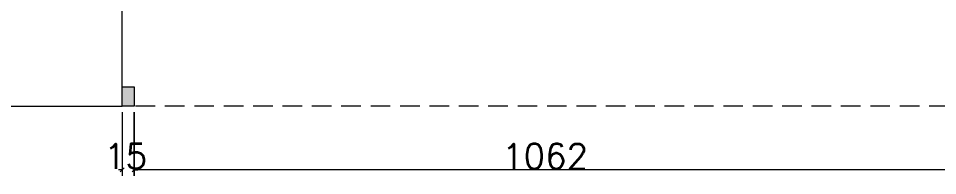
# Model space of a CAD drawing. Header units: metres. Extents: x 1 to 114, y -6 to 62.
# Drawn here: x 72.22 to 83.95, y 49.01 to 51.03 of the extents above; entities that cross this region are included whole.
import ezdxf

# ---------------------------------------------------------------- set-up
doc = ezdxf.new("R2010")
doc.units = ezdxf.units.M
doc.linetypes.add('IMPORT-DASHED2 _4_', pattern=[0.375, 0.25, -0.125])
for name, color, linetype, lineweight in [('ARQ-COTA-50', 7, 'Continuous', 5), ('ARQ-ELEV6', 7, 'Continuous', 5), ('ARQ-PAR', 7, 'Continuous', 5), ('ARQ-PROJ', 7, 'IMPORT-DASHED2 _4_', 5)]:
    doc.layers.add(name, color=color, linetype=linetype, lineweight=lineweight)
doc.layers.add('ARQ_1100_BASE_TÉRREO_GARAGEM_dwg', color=7, linetype='Continuous', lineweight=5, true_color=0x767676)
doc.styles.add('RomanS', font='romans__.ttf', dxfattribs={"height": 0.32})

# ---------------------------------------------------------------- blocks, each defined once
blk = doc.blocks.new('ARQ_1100_BASE_TÉRREO_GARAGEM_dwg__ARCHTICK-4197735-PLANTA BAIXA GERAL')
at = {"layer": 'ARQ-COTA-50', "color": 253, "true_color": 0xaaaaaa}
blk.add_line((-0.5, -0.5), (0.5, 0.5), dxfattribs=at)
blk = doc.blocks.new('ARQ_1100_BASE_TÉRREO_GARAGEM_dwg-4178582-PLANTA BAIXA GERAL')
at = {"lineweight": 5, "true_color": 0xe2e2e2}
h = blk.add_hatch(color=254, dxfattribs=at)
h.paths.add_polyline_path([(55.266, 49.902), (55.266, 50.152), (55.116, 50.152), (55.116, 49.902)])
h.paths.add_polyline_path([(76.801, 49.902), (76.801, 50.152), (76.651, 50.152), (76.651, 49.902)])
h.paths.add_polyline_path([(66.035, 49.904), (66.035, 50.154), (65.885, 50.152), (65.885, 49.904)])
at = {"layer": 'ARQ-COTA-50', "color": 253, "true_color": 0xaaaaaa}
for p, q in [((55.116, 49.827), (55.116, 49.014)), ((55.116, 49.089), (55.066, 49.089))]:
    blk.add_line(p, q, dxfattribs=at)
at = {"layer": 'ARQ-COTA-50', "color": 253, "true_color": 0xaaaaaa, "flags": 128}
blk.add_lwpolyline([(55.266, 49.014), (55.266, 49.827)], close=True, dxfattribs=at)
blk.add_lwpolyline([(65.885, 49.089), (55.266, 49.089), (55.316, 49.089)], dxfattribs=at)
at = {"layer": 'ARQ-ELEV6', "color": 253, "true_color": 0xaaaaaa, "flags": 128}
blk.add_lwpolyline([(47.536, 49.902), (53.116, 49.902), (55.116, 49.902), (55.116, 59.372)], dxfattribs=at)
at = {"layer": 'ARQ-PAR', "color": 253, "true_color": 0xaaaaaa, "flags": 128}
blk.add_lwpolyline([(55.116, 50.152), (55.266, 50.152), (55.266, 49.902), (55.116, 49.902)], close=True, dxfattribs=at)
at = {"layer": 'ARQ-PROJ', "color": 253, "true_color": 0xaaaaaa, "flags": 128}
blk.add_lwpolyline([(55.116, 60.952), (76.801, 60.952), (76.801, 49.902), (55.116, 49.902)], close=True, dxfattribs=at)
at = {"xscale": 0.05, "yscale": 0.05, "zscale": 0.05}
blk.add_blockref('ARQ_1100_BASE_TÉRREO_GARAGEM_dwg__ARCHTICK-4197735-PLANTA BAIXA GERAL', (55.116, 49.089), dxfattribs=at)
at = {"xscale": 0.05, "yscale": 0.05, "zscale": 0.05, "rotation": 180}
blk.add_blockref('ARQ_1100_BASE_TÉRREO_GARAGEM_dwg__ARCHTICK-4197735-PLANTA BAIXA GERAL', (55.266, 49.089), dxfattribs=at)
blk.add_blockref('ARQ_1100_BASE_TÉRREO_GARAGEM_dwg__ARCHTICK-4197735-PLANTA BAIXA GERAL', (55.266, 49.089), dxfattribs=at)
at = {"layer": 'ARQ-COTA-50', "char_height": 0.32, "attachment_point": 1, "line_spacing_factor": 0.983083, "style": 'RomanS'}
for s, insert, width in [('15', (54.884, 49.423), 0.74088), ('1062', (59.962, 49.423), 1.48176)]:
    blk.add_mtext(s, dxfattribs=dict(at, insert=insert, width=width))

msp = doc.modelspace()

# ---------------------------------------------------------------- block references
at = {"layer": 'ARQ_1100_BASE_TÉRREO_GARAGEM_dwg', "color": 253, "true_color": 0xaaaaaa}
msp.add_blockref('ARQ_1100_BASE_TÉRREO_GARAGEM_dwg-4178582-PLANTA BAIXA GERAL', (18.43, 0), dxfattribs=at)

doc.saveas('drawing.dxf')
